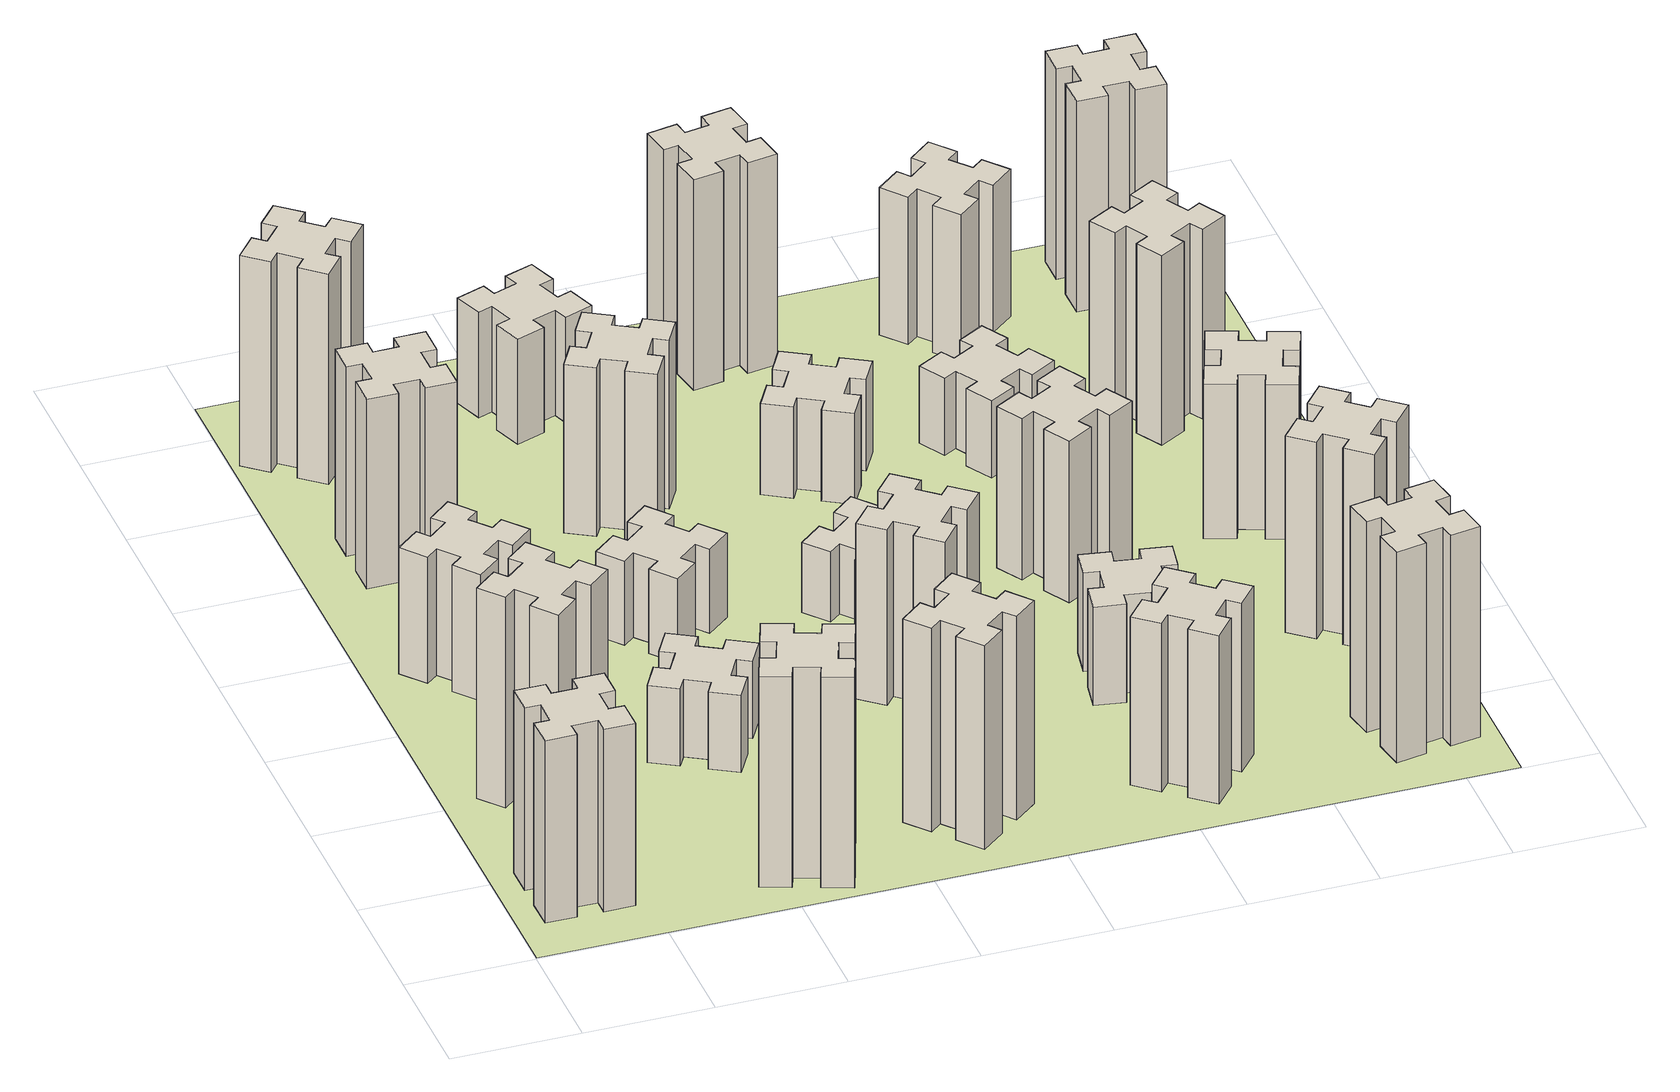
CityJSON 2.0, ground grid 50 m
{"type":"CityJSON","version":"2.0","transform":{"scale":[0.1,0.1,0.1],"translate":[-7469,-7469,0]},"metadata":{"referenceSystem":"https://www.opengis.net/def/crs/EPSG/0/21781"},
"CityObjects":{
"building1":{"type":"Building","attributes":{"class":"1000","function":"1000","usage":"1000","yearOfConstruction":2016,"roofType":"1000","measuredHeight":78,"storeysAboveGround":30,"storeysBelowGround":0},"geometry":[{"type":"Solid","lod":"1","boundaries":[[[[0,1,2,3,4,5,6,7,8,9,10,11,12,13,14,15,16,17,18,19]],[[17,16,20,21]],[[16,15,22,20]],[[15,14,23,22]],[[14,13,24,23]],[[13,12,25,24]],[[12,11,26,25]],[[11,10,27,26]],[[10,9,28,27]],[[9,8,29,28]],[[8,7,30,29]],[[7,6,31,30]],[[6,5,32,31]],[[5,4,33,32]],[[4,3,34,33]],[[3,2,35,34]],[[2,1,36,35]],[[1,0,37,36]],[[0,19,38,37]],[[19,18,39,38]],[[18,17,21,39]],[[24,25,26,27,28,29,30,31,32,33,34,35,36,37,38,39,21,20,22,23]]]]}]},
"building2":{"type":"Building","attributes":{"class":"1000","function":"1000","usage":"1000","yearOfConstruction":2016,"roofType":"1000","measuredHeight":90,"storeysAboveGround":30,"storeysBelowGround":0},"geometry":[{"type":"Solid","lod":"1","boundaries":[[[[40,41,42,43,44,45,46,47,48,49,50,51,52,53,54,55,56,57,58,59]],[[57,56,60,61]],[[56,55,62,60]],[[55,54,63,62]],[[54,53,64,63]],[[53,52,65,64]],[[52,51,66,65]],[[51,50,67,66]],[[50,49,68,67]],[[49,48,69,68]],[[48,47,70,69]],[[47,46,71,70]],[[46,45,72,71]],[[45,44,73,72]],[[44,43,74,73]],[[43,42,75,74]],[[42,41,76,75]],[[41,40,77,76]],[[40,59,78,77]],[[59,58,79,78]],[[58,57,61,79]],[[64,65,66,67,68,69,70,71,72,73,74,75,76,77,78,79,61,60,62,63]]]]}]},
"building3":{"type":"Building","attributes":{"class":"1000","function":"1000","usage":"1000","yearOfConstruction":2016,"roofType":"1000","measuredHeight":54,"storeysAboveGround":30,"storeysBelowGround":0},"geometry":[{"type":"Solid","lod":"1","boundaries":[[[[80,81,82,83,84,85,86,87,88,89,90,91,92,93,94,95,96,97,98,99]],[[97,96,100,101]],[[96,95,102,100]],[[95,94,103,102]],[[94,93,104,103]],[[93,92,105,104]],[[92,91,106,105]],[[91,90,107,106]],[[90,89,108,107]],[[89,88,109,108]],[[88,87,110,109]],[[87,86,111,110]],[[86,85,112,111]],[[85,84,113,112]],[[84,83,114,113]],[[83,82,115,114]],[[82,81,116,115]],[[81,80,117,116]],[[80,99,118,117]],[[99,98,119,118]],[[98,97,101,119]],[[104,105,106,107,108,109,110,111,112,113,114,115,116,117,118,119,101,100,102,103]]]]}]},
"building4":{"type":"Building","attributes":{"class":"1000","function":"1000","usage":"1000","yearOfConstruction":2016,"roofType":"1000","measuredHeight":81,"storeysAboveGround":30,"storeysBelowGround":0},"geometry":[{"type":"Solid","lod":"1","boundaries":[[[[120,121,122,123,124,125,126,127,128,129,130,131,132,133,134,135,136,137,138,139]],[[137,136,140,141]],[[136,135,142,140]],[[135,134,143,142]],[[134,133,144,143]],[[133,132,145,144]],[[132,131,146,145]],[[131,130,147,146]],[[130,129,148,147]],[[129,128,149,148]],[[128,127,150,149]],[[127,126,151,150]],[[126,125,152,151]],[[125,124,153,152]],[[124,123,154,153]],[[123,122,155,154]],[[122,121,156,155]],[[121,120,157,156]],[[120,139,158,157]],[[139,138,159,158]],[[138,137,141,159]],[[144,145,146,147,148,149,150,151,152,153,154,155,156,157,158,159,141,140,142,143]]]]}]},
"building5":{"type":"Building","attributes":{"class":"1000","function":"1000","usage":"1000","yearOfConstruction":2016,"roofType":"1000","measuredHeight":90,"storeysAboveGround":30,"storeysBelowGround":0},"geometry":[{"type":"Solid","lod":"1","boundaries":[[[[160,161,162,163,164,165,166,167,168,169,170,171,172,173,174,175,176,177,178,179]],[[177,176,180,181]],[[176,175,182,180]],[[175,174,183,182]],[[174,173,184,183]],[[173,172,185,184]],[[172,171,186,185]],[[171,170,187,186]],[[170,169,188,187]],[[169,168,189,188]],[[168,167,190,189]],[[167,166,191,190]],[[166,165,192,191]],[[165,164,193,192]],[[164,163,194,193]],[[163,162,195,194]],[[162,161,196,195]],[[161,160,197,196]],[[160,179,198,197]],[[179,178,199,198]],[[178,177,181,199]],[[184,185,186,187,188,189,190,191,192,193,194,195,196,197,198,199,181,180,182,183]]]]}]},
"building6":{"type":"Building","attributes":{"class":"1000","function":"1000","usage":"1000","yearOfConstruction":2016,"roofType":"1000","measuredHeight":90,"storeysAboveGround":30,"storeysBelowGround":0},"geometry":[{"type":"Solid","lod":"1","boundaries":[[[[200,201,202,203,204,205,206,207,208,209,210,211,212,213,214,215,216,217,218,219]],[[217,216,220,221]],[[216,215,222,220]],[[215,214,223,222]],[[214,213,224,223]],[[213,212,225,224]],[[212,211,226,225]],[[211,210,227,226]],[[210,209,228,227]],[[209,208,229,228]],[[208,207,230,229]],[[207,206,231,230]],[[206,205,232,231]],[[205,204,233,232]],[[204,203,234,233]],[[203,202,235,234]],[[202,201,236,235]],[[201,200,237,236]],[[200,219,238,237]],[[219,218,239,238]],[[218,217,221,239]],[[224,225,226,227,228,229,230,231,232,233,234,235,236,237,238,239,221,220,222,223]]]]}]},
"building7":{"type":"Building","attributes":{"class":"1000","function":"1000","usage":"1000","yearOfConstruction":2016,"roofType":"1000","measuredHeight":33,"storeysAboveGround":30,"storeysBelowGround":0},"geometry":[{"type":"Solid","lod":"1","boundaries":[[[[240,241,242,243,244,245,246,247,248,249,250,251,252,253,254,255,256,257,258,259]],[[257,256,260,261]],[[256,255,262,260]],[[255,254,263,262]],[[254,253,264,263]],[[253,252,265,264]],[[252,251,266,265]],[[251,250,267,266]],[[250,249,268,267]],[[249,248,269,268]],[[248,247,270,269]],[[247,246,271,270]],[[246,245,272,271]],[[245,244,273,272]],[[244,243,274,273]],[[243,242,275,274]],[[242,241,276,275]],[[241,240,277,276]],[[240,259,278,277]],[[259,258,279,278]],[[258,257,261,279]],[[264,265,266,267,268,269,270,271,272,273,274,275,276,277,278,279,261,260,262,263]]]]}]},
"building8":{"type":"Building","attributes":{"class":"1000","function":"1000","usage":"1000","yearOfConstruction":2016,"roofType":"1000","measuredHeight":36,"storeysAboveGround":30,"storeysBelowGround":0},"geometry":[{"type":"Solid","lod":"1","boundaries":[[[[280,281,282,283,284,285,286,287,288,289,290,291,292,293,294,295,296,297,298,299]],[[297,296,300,301]],[[296,295,302,300]],[[295,294,303,302]],[[294,293,304,303]],[[293,292,305,304]],[[292,291,306,305]],[[291,290,307,306]],[[290,289,308,307]],[[289,288,309,308]],[[288,287,310,309]],[[287,286,311,310]],[[286,285,312,311]],[[285,284,313,312]],[[284,283,314,313]],[[283,282,315,314]],[[282,281,316,315]],[[281,280,317,316]],[[280,299,318,317]],[[299,298,319,318]],[[298,297,301,319]],[[304,305,306,307,308,309,310,311,312,313,314,315,316,317,318,319,301,300,302,303]]]]}]},
"building9":{"type":"Building","attributes":{"class":"1000","function":"1000","usage":"1000","yearOfConstruction":2016,"roofType":"1000","measuredHeight":87,"storeysAboveGround":30,"storeysBelowGround":0},"geometry":[{"type":"Solid","lod":"1","boundaries":[[[[320,321,322,323,324,325,326,327,328,329,330,331,332,333,334,335,336,337,338,339]],[[337,336,340,341]],[[336,335,342,340]],[[335,334,343,342]],[[334,333,344,343]],[[333,332,345,344]],[[332,331,346,345]],[[331,330,347,346]],[[330,329,348,347]],[[329,328,349,348]],[[328,327,350,349]],[[327,326,351,350]],[[326,325,352,351]],[[325,324,353,352]],[[324,323,354,353]],[[323,322,355,354]],[[322,321,356,355]],[[321,320,357,356]],[[320,339,358,357]],[[339,338,359,358]],[[338,337,341,359]],[[344,345,346,347,348,349,350,351,352,353,354,355,356,357,358,359,341,340,342,343]]]]}]},
"building10":{"type":"Building","attributes":{"class":"1000","function":"1000","usage":"1000","yearOfConstruction":2016,"roofType":"1000","measuredHeight":72,"storeysAboveGround":30,"storeysBelowGround":0},"geometry":[{"type":"Solid","lod":"1","boundaries":[[[[360,361,362,363,364,365,366,367,368,369,370,371,372,373,374,375,376,377,378,379]],[[377,376,380,381]],[[376,375,382,380]],[[375,374,383,382]],[[374,373,384,383]],[[373,372,385,384]],[[372,371,386,385]],[[371,370,387,386]],[[370,369,388,387]],[[369,368,389,388]],[[368,367,390,389]],[[367,366,391,390]],[[366,365,392,391]],[[365,364,393,392]],[[364,363,394,393]],[[363,362,395,394]],[[362,361,396,395]],[[361,360,397,396]],[[360,379,398,397]],[[379,378,399,398]],[[378,377,381,399]],[[384,385,386,387,388,389,390,391,392,393,394,395,396,397,398,399,381,380,382,383]]]]}]},
"building11":{"type":"Building","attributes":{"class":"1000","function":"1000","usage":"1000","yearOfConstruction":2016,"roofType":"1000","measuredHeight":45,"storeysAboveGround":30,"storeysBelowGround":0},"geometry":[{"type":"Solid","lod":"1","boundaries":[[[[400,401,402,403,404,405,406,407,408,409,410,411,412,413,414,415,416,417,418,419]],[[417,416,420,421]],[[416,415,422,420]],[[415,414,423,422]],[[414,413,424,423]],[[413,412,425,424]],[[412,411,426,425]],[[411,410,427,426]],[[410,409,428,427]],[[409,408,429,428]],[[408,407,430,429]],[[407,406,431,430]],[[406,405,432,431]],[[405,404,433,432]],[[404,403,434,433]],[[403,402,435,434]],[[402,401,436,435]],[[401,400,437,436]],[[400,419,438,437]],[[419,418,439,438]],[[418,417,421,439]],[[424,425,426,427,428,429,430,431,432,433,434,435,436,437,438,439,421,420,422,423]]]]}]},
"building12":{"type":"Building","attributes":{"class":"1000","function":"1000","usage":"1000","yearOfConstruction":2016,"roofType":"1000","measuredHeight":75,"storeysAboveGround":30,"storeysBelowGround":0},"geometry":[{"type":"Solid","lod":"1","boundaries":[[[[440,441,442,443,444,445,446,447,448,449,450,451,452,453,454,455,456,457,458,459]],[[457,456,460,461]],[[456,455,462,460]],[[455,454,463,462]],[[454,453,464,463]],[[453,452,465,464]],[[452,451,466,465]],[[451,450,467,466]],[[450,449,468,467]],[[449,448,469,468]],[[448,447,470,469]],[[447,446,471,470]],[[446,445,472,471]],[[445,444,473,472]],[[444,443,474,473]],[[443,442,475,474]],[[442,441,476,475]],[[441,440,477,476]],[[440,459,478,477]],[[459,458,479,478]],[[458,457,461,479]],[[464,465,466,467,468,469,470,471,472,473,474,475,476,477,478,479,461,460,462,463]]]]}]},
"building13":{"type":"Building","attributes":{"class":"1000","function":"1000","usage":"1000","yearOfConstruction":2016,"roofType":"1000","measuredHeight":30,"storeysAboveGround":30,"storeysBelowGround":0},"geometry":[{"type":"Solid","lod":"1","boundaries":[[[[480,481,482,483,484,485,486,487,488,489,490,491,492,493,494,495,496,497,498,499]],[[497,496,500,501]],[[496,495,502,500]],[[495,494,503,502]],[[494,493,504,503]],[[493,492,505,504]],[[492,491,506,505]],[[491,490,507,506]],[[490,489,508,507]],[[489,488,509,508]],[[488,487,510,509]],[[487,486,511,510]],[[486,485,512,511]],[[485,484,513,512]],[[484,483,514,513]],[[483,482,515,514]],[[482,481,516,515]],[[481,480,517,516]],[[480,499,518,517]],[[499,498,519,518]],[[498,497,501,519]],[[504,505,506,507,508,509,510,511,512,513,514,515,516,517,518,519,501,500,502,503]]]]}]},
"building14":{"type":"Building","attributes":{"class":"1000","function":"1000","usage":"1000","yearOfConstruction":2016,"roofType":"1000","measuredHeight":72,"storeysAboveGround":30,"storeysBelowGround":0},"geometry":[{"type":"Solid","lod":"1","boundaries":[[[[520,521,522,523,524,525,526,527,528,529,530,531,532,533,534,535,536,537,538,539]],[[537,536,540,541]],[[536,535,542,540]],[[535,534,543,542]],[[534,533,544,543]],[[533,532,545,544]],[[532,531,546,545]],[[531,530,547,546]],[[530,529,548,547]],[[529,528,549,548]],[[528,527,550,549]],[[527,526,551,550]],[[526,525,552,551]],[[525,524,553,552]],[[524,523,554,553]],[[523,522,555,554]],[[522,521,556,555]],[[521,520,557,556]],[[520,539,558,557]],[[539,538,559,558]],[[538,537,541,559]],[[544,545,546,547,548,549,550,551,552,553,554,555,556,557,558,559,541,540,542,543]]]]}]},
"building15":{"type":"Building","attributes":{"class":"1000","function":"1000","usage":"1000","yearOfConstruction":2016,"roofType":"1000","measuredHeight":39,"storeysAboveGround":30,"storeysBelowGround":0},"geometry":[{"type":"Solid","lod":"1","boundaries":[[[[560,561,562,563,564,565,566,567,568,569,570,571,572,573,574,575,576,577,578,579]],[[577,576,580,581]],[[576,575,582,580]],[[575,574,583,582]],[[574,573,584,583]],[[573,572,585,584]],[[572,571,586,585]],[[571,570,587,586]],[[570,569,588,587]],[[569,568,589,588]],[[568,567,590,589]],[[567,566,591,590]],[[566,565,592,591]],[[565,564,593,592]],[[564,563,594,593]],[[563,562,595,594]],[[562,561,596,595]],[[561,560,597,596]],[[560,579,598,597]],[[579,578,599,598]],[[578,577,581,599]],[[584,585,586,587,588,589,590,591,592,593,594,595,596,597,598,599,581,580,582,583]]]]}]},
"building16":{"type":"Building","attributes":{"class":"1000","function":"1000","usage":"1000","yearOfConstruction":2016,"roofType":"1000","measuredHeight":90,"storeysAboveGround":30,"storeysBelowGround":0},"geometry":[{"type":"Solid","lod":"1","boundaries":[[[[600,601,602,603,604,605,606,607,608,609,610,611,612,613,614,615,616,617,618,619]],[[617,616,620,621]],[[616,615,622,620]],[[615,614,623,622]],[[614,613,624,623]],[[613,612,625,624]],[[612,611,626,625]],[[611,610,627,626]],[[610,609,628,627]],[[609,608,629,628]],[[608,607,630,629]],[[607,606,631,630]],[[606,605,632,631]],[[605,604,633,632]],[[604,603,634,633]],[[603,602,635,634]],[[602,601,636,635]],[[601,600,637,636]],[[600,619,638,637]],[[619,618,639,638]],[[618,617,621,639]],[[624,625,626,627,628,629,630,631,632,633,634,635,636,637,638,639,621,620,622,623]]]]}]},
"building17":{"type":"Building","attributes":{"class":"1000","function":"1000","usage":"1000","yearOfConstruction":2016,"roofType":"1000","measuredHeight":42,"storeysAboveGround":30,"storeysBelowGround":0},"geometry":[{"type":"Solid","lod":"1","boundaries":[[[[640,641,642,643,644,645,646,647,648,649,650,651,652,653,654,655,656,657,658,659]],[[657,656,660,661]],[[656,655,662,660]],[[655,654,663,662]],[[654,653,664,663]],[[653,652,665,664]],[[652,651,666,665]],[[651,650,667,666]],[[650,649,668,667]],[[649,648,669,668]],[[648,647,670,669]],[[647,646,671,670]],[[646,645,672,671]],[[645,644,673,672]],[[644,643,674,673]],[[643,642,675,674]],[[642,641,676,675]],[[641,640,677,676]],[[640,659,678,677]],[[659,658,679,678]],[[658,657,661,679]],[[664,665,666,667,668,669,670,671,672,673,674,675,676,677,678,679,661,660,662,663]]]]}]},
"building18":{"type":"Building","attributes":{"class":"1000","function":"1000","usage":"1000","yearOfConstruction":2016,"roofType":"1000","measuredHeight":69,"storeysAboveGround":30,"storeysBelowGround":0},"geometry":[{"type":"Solid","lod":"1","boundaries":[[[[680,681,682,683,684,685,686,687,688,689,690,691,692,693,694,695,696,697,698,699]],[[697,696,700,701]],[[696,695,702,700]],[[695,694,703,702]],[[694,693,704,703]],[[693,692,705,704]],[[692,691,706,705]],[[691,690,707,706]],[[690,689,708,707]],[[689,688,709,708]],[[688,687,710,709]],[[687,686,711,710]],[[686,685,712,711]],[[685,684,713,712]],[[684,683,714,713]],[[683,682,715,714]],[[682,681,716,715]],[[681,680,717,716]],[[680,699,718,717]],[[699,698,719,718]],[[698,697,701,719]],[[704,705,706,707,708,709,710,711,712,713,714,715,716,717,718,719,701,700,702,703]]]]}]},
"building19":{"type":"Building","attributes":{"class":"1000","function":"1000","usage":"1000","yearOfConstruction":2016,"roofType":"1000","measuredHeight":33,"storeysAboveGround":30,"storeysBelowGround":0},"geometry":[{"type":"Solid","lod":"1","boundaries":[[[[720,721,722,723,724,725,726,727,728,729,730,731,732,733,734,735,736,737,738,739]],[[737,736,740,741]],[[736,735,742,740]],[[735,734,743,742]],[[734,733,744,743]],[[733,732,745,744]],[[732,731,746,745]],[[731,730,747,746]],[[730,729,748,747]],[[729,728,749,748]],[[728,727,750,749]],[[727,726,751,750]],[[726,725,752,751]],[[725,724,753,752]],[[724,723,754,753]],[[723,722,755,754]],[[722,721,756,755]],[[721,720,757,756]],[[720,739,758,757]],[[739,738,759,758]],[[738,737,741,759]],[[744,745,746,747,748,749,750,751,752,753,754,755,756,757,758,759,741,740,742,743]]]]}]},
"building20":{"type":"Building","attributes":{"class":"1000","function":"1000","usage":"1000","yearOfConstruction":2016,"roofType":"1000","measuredHeight":90,"storeysAboveGround":30,"storeysBelowGround":0},"geometry":[{"type":"Solid","lod":"1","boundaries":[[[[760,761,762,763,764,765,766,767,768,769,770,771,772,773,774,775,776,777,778,779]],[[777,776,780,781]],[[776,775,782,780]],[[775,774,783,782]],[[774,773,784,783]],[[773,772,785,784]],[[772,771,786,785]],[[771,770,787,786]],[[770,769,788,787]],[[769,768,789,788]],[[768,767,790,789]],[[767,766,791,790]],[[766,765,792,791]],[[765,764,793,792]],[[764,763,794,793]],[[763,762,795,794]],[[762,761,796,795]],[[761,760,797,796]],[[760,779,798,797]],[[779,778,799,798]],[[778,777,781,799]],[[784,785,786,787,788,789,790,791,792,793,794,795,796,797,798,799,781,780,782,783]]]]}]},
"building21":{"type":"Building","attributes":{"class":"1000","function":"1000","usage":"1000","yearOfConstruction":2016,"roofType":"1000","measuredHeight":63,"storeysAboveGround":30,"storeysBelowGround":0},"geometry":[{"type":"Solid","lod":"1","boundaries":[[[[800,801,802,803,804,805,806,807,808,809,810,811,812,813,814,815,816,817,818,819]],[[817,816,820,821]],[[816,815,822,820]],[[815,814,823,822]],[[814,813,824,823]],[[813,812,825,824]],[[812,811,826,825]],[[811,810,827,826]],[[810,809,828,827]],[[809,808,829,828]],[[808,807,830,829]],[[807,806,831,830]],[[806,805,832,831]],[[805,804,833,832]],[[804,803,834,833]],[[803,802,835,834]],[[802,801,836,835]],[[801,800,837,836]],[[800,819,838,837]],[[819,818,839,838]],[[818,817,821,839]],[[824,825,826,827,828,829,830,831,832,833,834,835,836,837,838,839,821,820,822,823]]]]}]},
"building22":{"type":"Building","attributes":{"class":"1000","function":"1000","usage":"1000","yearOfConstruction":2016,"roofType":"1000","measuredHeight":84,"storeysAboveGround":30,"storeysBelowGround":0},"geometry":[{"type":"Solid","lod":"1","boundaries":[[[[840,841,842,843,844,845,846,847,848,849,850,851,852,853,854,855,856,857,858,859]],[[857,856,860,861]],[[856,855,862,860]],[[855,854,863,862]],[[854,853,864,863]],[[853,852,865,864]],[[852,851,866,865]],[[851,850,867,866]],[[850,849,868,867]],[[849,848,869,868]],[[848,847,870,869]],[[847,846,871,870]],[[846,845,872,871]],[[845,844,873,872]],[[844,843,874,873]],[[843,842,875,874]],[[842,841,876,875]],[[841,840,877,876]],[[840,859,878,877]],[[859,858,879,878]],[[858,857,861,879]],[[864,865,866,867,868,869,870,871,872,873,874,875,876,877,878,879,861,860,862,863]]]]}]},
"building23":{"type":"Building","attributes":{"class":"1000","function":"1000","usage":"1000","yearOfConstruction":2016,"roofType":"1000","measuredHeight":66,"storeysAboveGround":30,"storeysBelowGround":0},"geometry":[{"type":"Solid","lod":"1","boundaries":[[[[880,881,882,883,884,885,886,887,888,889,890,891,892,893,894,895,896,897,898,899]],[[897,896,900,901]],[[896,895,902,900]],[[895,894,903,902]],[[894,893,904,903]],[[893,892,905,904]],[[892,891,906,905]],[[891,890,907,906]],[[890,889,908,907]],[[889,888,909,908]],[[888,887,910,909]],[[887,886,911,910]],[[886,885,912,911]],[[885,884,913,912]],[[884,883,914,913]],[[883,882,915,914]],[[882,881,916,915]],[[881,880,917,916]],[[880,899,918,917]],[[899,898,919,918]],[[898,897,901,919]],[[904,905,906,907,908,909,910,911,912,913,914,915,916,917,918,919,901,900,902,903]]]]}]},
"building24":{"type":"Building","attributes":{"class":"1000","function":"1000","usage":"1000","yearOfConstruction":2016,"roofType":"1000","measuredHeight":81,"storeysAboveGround":30,"storeysBelowGround":0},"geometry":[{"type":"Solid","lod":"1","boundaries":[[[[920,921,922,923,924,925,926,927,928,929,930,931,932,933,934,935,936,937,938,939]],[[937,936,940,941]],[[936,935,942,940]],[[935,934,943,942]],[[934,933,944,943]],[[933,932,945,944]],[[932,931,946,945]],[[931,930,947,946]],[[930,929,948,947]],[[929,928,949,948]],[[928,927,950,949]],[[927,926,951,950]],[[926,925,952,951]],[[925,924,953,952]],[[924,923,954,953]],[[923,922,955,954]],[[922,921,956,955]],[[921,920,957,956]],[[920,939,958,957]],[[939,938,959,958]],[[938,937,941,959]],[[944,945,946,947,948,949,950,951,952,953,954,955,956,957,958,959,941,940,942,943]]]]}]},
"building25":{"type":"Building","attributes":{"class":"1000","function":"1000","usage":"1000","yearOfConstruction":2016,"roofType":"1000","measuredHeight":90,"storeysAboveGround":30,"storeysBelowGround":0},"geometry":[{"type":"Solid","lod":"1","boundaries":[[[[960,961,962,963,964,965,966,967,968,969,970,971,972,973,974,975,976,977,978,979]],[[977,976,980,981]],[[976,975,982,980]],[[975,974,983,982]],[[974,973,984,983]],[[973,972,985,984]],[[972,971,986,985]],[[971,970,987,986]],[[970,969,988,987]],[[969,968,989,988]],[[968,967,990,989]],[[967,966,991,990]],[[966,965,992,991]],[[965,964,993,992]],[[964,963,994,993]],[[963,962,995,994]],[[962,961,996,995]],[[961,960,997,996]],[[960,979,998,997]],[[979,978,999,998]],[[978,977,981,999]],[[984,985,986,987,988,989,990,991,992,993,994,995,996,997,998,999,981,980,982,983]]]]}]},
"landuse1":{"type":"LandUse","attributes":{"name":"plot1","function":"1010"},"geometry":[{"type":"MultiSurface","lod":"1","boundaries":[[[1000,1001,1002,1003]]]}]}
},
"vertices":[
[165,425,0],[165,325,0],[105,325,0],[105,205,0],[225,205,0],[225,265,0],[325,265,0],[325,205,0],[445,205,0],[445,325,0],[385,325,0],[385,425,0],[445,425,0],[445,545,0],[325,545,0],[325,485,0],[225,485,0],[225,545,0],[105,545,0],[105,425,0],[225,485,780],[225,545,780],[325,485,780],[325,545,780],[445,545,780],[445,425,780],[385,425,780],[385,325,780],[445,325,780],[445,205,780],[325,205,780],[325,265,780],[225,265,780],[225,205,780],[105,205,780],[105,325,780],[165,325,780],[165,425,780],[105,425,780],[105,545,780],
[492,1048,0],[427,1124,0],[473,1163,0],[396,1255,0],[304,1178,0],[343,1132,0],[266,1067,0],[228,1113,0],[136,1036,0],[213,944,0],[259,983,0],[323,906,0],[277,868,0],[354,776,0],[446,853,0],[408,899,0],[484,963,0],[523,917,0],[615,994,0],[538,1086,0],[484,963,900],[523,917,900],[408,899,900],[446,853,900],[354,776,900],[277,868,900],[323,906,900],[259,983,900],[213,944,900],[136,1036,900],[228,1113,900],[266,1067,900],[343,1132,900],[304,1178,900],[396,1255,900],[473,1163,900],[427,1124,900],[492,1048,900],[538,1086,900],[615,994,900],
[492,1888,0],[427,1964,0],[473,2003,0],[396,2095,0],[304,2018,0],[343,1972,0],[266,1907,0],[228,1953,0],[136,1876,0],[213,1784,0],[259,1823,0],[323,1746,0],[277,1708,0],[354,1616,0],[446,1693,0],[408,1739,0],[484,1803,0],[523,1757,0],[615,1834,0],[538,1926,0],[484,1803,540],[523,1757,540],[408,1739,540],[446,1693,540],[354,1616,540],[277,1708,540],[323,1746,540],[259,1823,540],[213,1784,540],[136,1876,540],[228,1953,540],[266,1907,540],[343,1972,540],[304,2018,540],[396,2095,540],[473,2003,540],[427,1964,540],[492,1888,540],[538,1926,540],[615,1834,540],
[485,2545,0],[485,2645,0],[545,2645,0],[545,2765,0],[425,2765,0],[425,2705,0],[325,2705,0],[325,2765,0],[205,2765,0],[205,2645,0],[265,2645,0],[265,2545,0],[205,2545,0],[205,2425,0],[325,2425,0],[325,2485,0],[425,2485,0],[425,2425,0],[545,2425,0],[545,2545,0],[425,2485,810],[425,2425,810],[325,2485,810],[325,2425,810],[205,2425,810],[205,2545,810],[265,2545,810],[265,2645,810],[205,2645,810],[205,2765,810],[325,2765,810],[325,2705,810],[425,2705,810],[425,2765,810],[545,2765,810],[545,2645,810],[485,2645,810],[485,2545,810],[545,2545,810],[545,2425,810],
[1029,360,0],[995,266,0],[939,287,0],[897,174,0],[1010,133,0],[1031,189,0],[1125,155,0],[1104,99,0],[1217,57,0],[1258,170,0],[1202,191,0],[1236,285,0],[1292,264,0],[1333,377,0],[1220,418,0],[1200,362,0],[1106,396,0],[1127,452,0],[1014,493,0],[973,380,0],[1106,396,900],[1127,452,900],[1200,362,900],[1220,418,900],[1333,377,900],[1292,264,900],[1236,285,900],[1202,191,900],[1258,170,900],[1217,57,900],[1104,99,900],[1125,155,900],[1031,189,900],[1010,133,900],[897,174,900],[939,287,900],[995,266,900],[1029,360,900],[973,380,900],[1014,493,900],
[384,3387,0],[308,3452,0],[346,3498,0],[254,3575,0],[177,3483,0],[223,3444,0],[159,3368,0],[113,3406,0],[36,3314,0],[128,3237,0],[166,3283,0],[243,3219,0],[204,3173,0],[296,3096,0],[373,3188,0],[327,3226,0],[392,3303,0],[438,3264,0],[515,3356,0],[423,3433,0],[392,3303,900],[438,3264,900],[327,3226,900],[373,3188,900],[296,3096,900],[204,3173,900],[243,3219,900],[166,3283,900],[128,3237,900],[36,3314,900],[113,3406,900],[159,3368,900],[223,3444,900],[177,3483,900],[254,3575,900],[346,3498,900],[308,3452,900],[384,3387,900],[423,3433,900],[515,3356,900],
[1086,1017,0],[1136,1104,0],[1188,1074,0],[1248,1178,0],[1144,1238,0],[1114,1186,0],[1027,1236,0],[1057,1288,0],[953,1348,0],[893,1244,0],[945,1214,0],[895,1127,0],[843,1157,0],[783,1053,0],[887,993,0],[917,1045,0],[1004,995,0],[974,943,0],[1078,883,0],[1138,987,0],[1004,995,330],[974,943,330],[917,1045,330],[887,993,330],[783,1053,330],[843,1157,330],[895,1127,330],[945,1214,330],[893,1244,330],[953,1348,330],[1057,1288,330],[1027,1236,330],[1114,1186,330],[1144,1238,330],[1248,1178,330],[1188,1074,330],[1136,1104,330],[1086,1017,330],[1138,987,330],[1078,883,330],
[1083,1972,0],[1006,1907,0],[968,1953,0],[876,1876,0],[953,1784,0],[999,1823,0],[1063,1746,0],[1017,1708,0],[1094,1616,0],[1186,1693,0],[1148,1739,0],[1224,1803,0],[1263,1757,0],[1355,1834,0],[1278,1926,0],[1232,1888,0],[1167,1964,0],[1213,2003,0],[1136,2095,0],[1044,2018,0],[1167,1964,360],[1213,2003,360],[1232,1888,360],[1278,1926,360],[1355,1834,360],[1263,1757,360],[1224,1803,360],[1148,1739,360],[1186,1693,360],[1094,1616,360],[1017,1708,360],[1063,1746,360],[999,1823,360],[953,1784,360],[876,1876,360],[968,1953,360],[1006,1907,360],[1083,1972,360],[1044,2018,360],[1136,2095,360],
[1639,343,0],[1703,266,0],[1657,228,0],[1734,136,0],[1826,213,0],[1788,259,0],[1864,323,0],[1903,277,0],[1995,354,0],[1918,446,0],[1872,408,0],[1807,484,0],[1853,523,0],[1776,615,0],[1684,538,0],[1723,492,0],[1646,427,0],[1608,473,0],[1516,396,0],[1593,304,0],[1646,427,870],[1608,473,870],[1723,492,870],[1684,538,870],[1776,615,870],[1853,523,870],[1807,484,870],[1872,408,870],[1918,446,870],[1995,354,870],[1903,277,870],[1864,323,870],[1788,259,870],[1826,213,870],[1734,136,870],[1657,228,870],[1703,266,870],[1639,343,870],[1593,304,870],[1516,396,870],
[1314,2666,0],[1227,2716,0],[1257,2768,0],[1153,2828,0],[1093,2724,0],[1145,2694,0],[1095,2607,0],[1043,2637,0],[983,2533,0],[1087,2473,0],[1117,2525,0],[1204,2475,0],[1174,2423,0],[1278,2363,0],[1338,2467,0],[1286,2497,0],[1336,2584,0],[1388,2554,0],[1448,2658,0],[1344,2718,0],[1336,2584,720],[1388,2554,720],[1286,2497,720],[1338,2467,720],[1278,2363,720],[1174,2423,720],[1204,2475,720],[1117,2525,720],[1087,2473,720],[983,2533,720],[1043,2637,720],[1095,2607,720],[1145,2694,720],[1093,2724,720],[1153,2828,720],[1257,2768,720],[1227,2716,720],[1314,2666,720],[1344,2718,720],[1448,2658,720],
[1125,3456,0],[1031,3422,0],[1010,3478,0],[897,3437,0],[939,3324,0],[995,3345,0],[1029,3251,0],[973,3230,0],[1014,3117,0],[1127,3159,0],[1106,3215,0],[1200,3249,0],[1220,3193,0],[1333,3234,0],[1292,3347,0],[1236,3326,0],[1202,3420,0],[1258,3440,0],[1217,3553,0],[1104,3512,0],[1202,3420,450],[1258,3440,450],[1236,3326,450],[1292,3347,450],[1333,3234,450],[1220,3193,450],[1200,3249,450],[1106,3215,450],[1127,3159,450],[1014,3117,450],[973,3230,450],[1029,3251,450],[995,3345,450],[939,3324,450],[897,3437,450],[1010,3478,450],[1031,3422,450],[1125,3456,450],[1104,3512,450],[1217,3553,450],
[1803,1324,0],[1739,1248,0],[1693,1286,0],[1616,1194,0],[1708,1117,0],[1746,1163,0],[1823,1099,0],[1784,1053,0],[1876,976,0],[1953,1068,0],[1907,1106,0],[1972,1183,0],[2018,1144,0],[2095,1236,0],[2003,1313,0],[1964,1267,0],[1888,1332,0],[1926,1378,0],[1834,1455,0],[1757,1363,0],[1888,1332,750],[1926,1378,750],[1964,1267,750],[2003,1313,750],[2095,1236,750],[2018,1144,750],[1972,1183,750],[1907,1106,750],[1953,1068,750],[1876,976,750],[1784,1053,750],[1823,1099,750],[1746,1163,750],[1708,1117,750],[1616,1194,750],[1693,1286,750],[1739,1248,750],[1803,1324,750],[1757,1363,750],[1834,1455,750],
[1972,1788,0],[1907,1864,0],[1953,1903,0],[1876,1995,0],[1784,1918,0],[1823,1872,0],[1746,1807,0],[1708,1853,0],[1616,1776,0],[1693,1684,0],[1739,1723,0],[1803,1646,0],[1757,1608,0],[1834,1516,0],[1926,1593,0],[1888,1639,0],[1964,1703,0],[2003,1657,0],[2095,1734,0],[2018,1826,0],[1964,1703,300],[2003,1657,300],[1888,1639,300],[1926,1593,300],[1834,1516,300],[1757,1608,300],[1803,1646,300],[1739,1723,300],[1693,1684,300],[1616,1776,300],[1708,1853,300],[1746,1807,300],[1823,1872,300],[1784,1918,300],[1876,1995,300],[1953,1903,300],[1907,1864,300],[1972,1788,300],[2018,1826,300],[2095,1734,300],
[2486,323,0],[2563,259,0],[2524,213,0],[2616,136,0],[2693,228,0],[2647,266,0],[2712,343,0],[2758,304,0],[2835,396,0],[2743,473,0],[2704,427,0],[2628,492,0],[2666,538,0],[2574,615,0],[2497,523,0],[2543,484,0],[2479,408,0],[2433,446,0],[2356,354,0],[2448,277,0],[2479,408,720],[2433,446,720],[2543,484,720],[2497,523,720],[2574,615,720],[2666,538,720],[2628,492,720],[2704,427,720],[2743,473,720],[2835,396,720],[2758,304,720],[2712,343,720],[2647,266,720],[2693,228,720],[2616,136,720],[2524,213,720],[2563,259,720],[2486,323,720],[2448,277,720],[2356,354,720],
[2026,2497,0],[2076,2584,0],[2128,2554,0],[2188,2658,0],[2084,2718,0],[2054,2666,0],[1967,2716,0],[1997,2768,0],[1893,2828,0],[1833,2724,0],[1885,2694,0],[1835,2607,0],[1783,2637,0],[1723,2533,0],[1827,2473,0],[1857,2525,0],[1944,2475,0],[1914,2423,0],[2018,2363,0],[2078,2467,0],[1944,2475,390],[1914,2423,390],[1857,2525,390],[1827,2473,390],[1723,2533,390],[1783,2637,390],[1835,2607,390],[1885,2694,390],[1833,2724,390],[1893,2828,390],[1997,2768,390],[1967,2716,390],[2054,2666,390],[2084,2718,390],[2188,2658,390],[2128,2554,390],[2076,2584,390],[2026,2497,390],[2078,2467,390],[2018,2363,390],
[1972,3405,0],[1955,3504,0],[2014,3514,0],[1993,3632,0],[1875,3611,0],[1885,3552,0],[1787,3535,0],[1777,3594,0],[1658,3573,0],[1679,3455,0],[1738,3465,0],[1756,3367,0],[1697,3357,0],[1717,3238,0],[1836,3259,0],[1825,3318,0],[1924,3336,0],[1934,3277,0],[2052,3297,0],[2031,3416,0],[1924,3336,900],[1934,3277,900],[1825,3318,900],[1836,3259,900],[1717,3238,900],[1697,3357,900],[1756,3367,900],[1738,3465,900],[1679,3455,900],[1658,3573,900],[1777,3594,900],[1787,3535,900],[1885,3552,900],[1875,3611,900],[1993,3632,900],[2014,3514,900],[1955,3504,900],[1972,3405,900],[2031,3416,900],[2052,3297,900],
[2496,1084,0],[2478,985,0],[2419,996,0],[2398,877,0],[2517,857,0],[2527,916,0],[2625,898,0],[2615,839,0],[2733,818,0],[2754,937,0],[2695,947,0],[2712,1045,0],[2771,1035,0],[2792,1153,0],[2674,1174,0],[2664,1115,0],[2565,1132,0],[2576,1191,0],[2457,1212,0],[2437,1094,0],[2565,1132,420],[2576,1191,420],[2664,1115,420],[2674,1174,420],[2792,1153,420],[2771,1035,420],[2712,1045,420],[2695,947,420],[2754,937,420],[2733,818,420],[2615,839,420],[2625,898,420],[2527,916,420],[2517,857,420],[2398,877,420],[2419,996,420],[2478,985,420],[2496,1084,420],[2437,1094,420],[2457,1212,420],
[2716,1767,0],[2666,1854,0],[2718,1884,0],[2658,1988,0],[2554,1928,0],[2584,1876,0],[2497,1826,0],[2467,1878,0],[2363,1818,0],[2423,1714,0],[2475,1744,0],[2525,1657,0],[2473,1627,0],[2533,1523,0],[2637,1583,0],[2607,1635,0],[2694,1685,0],[2724,1633,0],[2828,1693,0],[2768,1797,0],[2694,1685,690],[2724,1633,690],[2607,1635,690],[2637,1583,690],[2533,1523,690],[2473,1627,690],[2525,1657,690],[2475,1744,690],[2423,1714,690],[2363,1818,690],[2467,1878,690],[2497,1826,690],[2584,1876,690],[2554,1928,690],[2658,1988,690],[2718,1884,690],[2666,1854,690],[2716,1767,690],[2768,1797,690],[2828,1693,690],
[2475,2584,0],[2525,2497,0],[2473,2467,0],[2533,2363,0],[2637,2423,0],[2607,2475,0],[2694,2525,0],[2724,2473,0],[2828,2533,0],[2768,2637,0],[2716,2607,0],[2666,2694,0],[2718,2724,0],[2658,2828,0],[2554,2768,0],[2584,2716,0],[2497,2666,0],[2467,2718,0],[2363,2658,0],[2423,2554,0],[2497,2666,330],[2467,2718,330],[2584,2716,330],[2554,2768,330],[2658,2828,330],[2718,2724,330],[2666,2694,330],[2716,2607,330],[2768,2637,330],[2828,2533,330],[2724,2473,330],[2694,2525,330],[2607,2475,330],[2637,2423,330],[2533,2363,330],[2473,2467,330],[2525,2497,330],[2475,2584,330],[2423,2554,330],[2363,2658,330],
[3465,492,0],[3367,475,0],[3357,534,0],[3238,513,0],[3259,395,0],[3318,405,0],[3336,307,0],[3277,297,0],[3297,178,0],[3416,199,0],[3405,258,0],[3504,276,0],[3514,217,0],[3632,237,0],[3611,356,0],[3552,345,0],[3535,444,0],[3594,454,0],[3573,572,0],[3455,551,0],[3535,444,900],[3594,454,900],[3552,345,900],[3611,356,900],[3632,237,900],[3514,217,900],[3504,276,900],[3405,258,900],[3416,199,900],[3297,178,900],[3277,297,900],[3336,307,900],[3318,405,900],[3259,395,900],[3238,513,900],[3357,534,900],[3367,475,900],[3465,492,900],[3455,551,900],[3573,572,900],
[2812,3368,0],[2747,3444,0],[2793,3483,0],[2716,3575,0],[2624,3498,0],[2663,3452,0],[2586,3387,0],[2548,3433,0],[2456,3356,0],[2533,3264,0],[2579,3303,0],[2643,3226,0],[2597,3188,0],[2674,3096,0],[2766,3173,0],[2728,3219,0],[2804,3283,0],[2843,3237,0],[2935,3314,0],[2858,3406,0],[2804,3283,630],[2843,3237,630],[2728,3219,630],[2766,3173,630],[2674,3096,630],[2597,3188,630],[2643,3226,630],[2579,3303,630],[2533,3264,630],[2456,3356,630],[2548,3433,630],[2586,3387,630],[2663,3452,630],[2624,3498,630],[2716,3575,630],[2793,3483,630],[2747,3444,630],[2812,3368,630],[2858,3406,630],[2935,3314,630],
[3487,1006,0],[3552,1083,0],[3598,1044,0],[3675,1136,0],[3583,1213,0],[3544,1167,0],[3468,1232,0],[3506,1278,0],[3414,1355,0],[3337,1263,0],[3383,1224,0],[3319,1148,0],[3273,1186,0],[3196,1094,0],[3288,1017,0],[3326,1063,0],[3403,999,0],[3364,953,0],[3456,876,0],[3533,968,0],[3403,999,840],[3364,953,840],[3326,1063,840],[3288,1017,840],[3196,1094,840],[3273,1186,840],[3319,1148,840],[3383,1224,840],[3337,1263,840],[3414,1355,840],[3506,1278,840],[3468,1232,840],[3544,1167,840],[3583,1213,840],[3675,1136,840],[3598,1044,840],[3552,1083,840],[3487,1006,840],[3533,968,840],[3456,876,840],
[3420,1942,0],[3326,1976,0],[3347,2032,0],[3234,2073,0],[3193,1960,0],[3249,1940,0],[3215,1846,0],[3159,1867,0],[3117,1754,0],[3230,1713,0],[3251,1769,0],[3345,1735,0],[3324,1679,0],[3437,1637,0],[3478,1750,0],[3422,1771,0],[3456,1865,0],[3512,1844,0],[3553,1957,0],[3440,1998,0],[3456,1865,660],[3512,1844,660],[3422,1771,660],[3478,1750,660],[3437,1637,660],[3324,1679,660],[3345,1735,660],[3251,1769,660],[3230,1713,660],[3117,1754,660],[3159,1867,660],[3215,1846,660],[3249,1940,660],[3193,1960,660],[3234,2073,660],[3347,2032,660],[3326,1976,660],[3420,1942,660],[3440,1998,660],[3553,1957,660],
[3247,2475,0],[3334,2525,0],[3364,2473,0],[3468,2533,0],[3408,2637,0],[3356,2607,0],[3306,2694,0],[3358,2724,0],[3298,2828,0],[3194,2768,0],[3224,2716,0],[3137,2666,0],[3107,2718,0],[3003,2658,0],[3063,2554,0],[3115,2584,0],[3165,2497,0],[3113,2467,0],[3173,2363,0],[3277,2423,0],[3165,2497,810],[3113,2467,810],[3115,2584,810],[3063,2554,810],[3003,2658,810],[3107,2718,810],[3137,2666,810],[3224,2716,810],[3194,2768,810],[3298,2828,810],[3358,2724,810],[3306,2694,810],[3356,2607,810],[3408,2637,810],[3468,2533,810],[3364,2473,810],[3334,2525,810],[3247,2475,810],[3277,2423,810],[3173,2363,810],
[3285,3325,0],[3385,3325,0],[3385,3265,0],[3505,3265,0],[3505,3385,0],[3445,3385,0],[3445,3485,0],[3505,3485,0],[3505,3605,0],[3385,3605,0],[3385,3545,0],[3285,3545,0],[3285,3605,0],[3165,3605,0],[3165,3485,0],[3225,3485,0],[3225,3385,0],[3165,3385,0],[3165,3265,0],[3285,3265,0],[3225,3385,900],[3165,3385,900],[3225,3485,900],[3165,3485,900],[3165,3605,900],[3285,3605,900],[3285,3545,900],[3385,3545,900],[3385,3605,900],[3505,3605,900],[3505,3485,900],[3445,3485,900],[3445,3385,900],[3505,3385,900],[3505,3265,900],[3385,3265,900],[3385,3325,900],[3285,3325,900],[3285,3265,900],[3165,3265,900],
[5,3705,0],[3705,3705,0],[3705,5,0],[5,5,0]
]}
